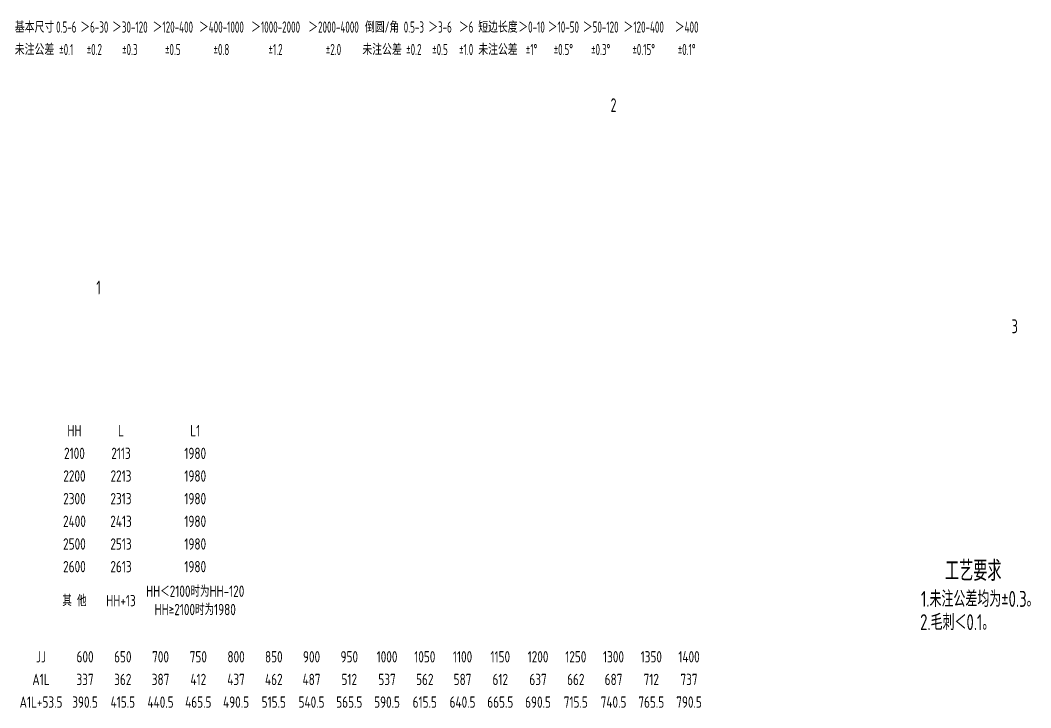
# Model space of a CAD drawing. Header units: inches. Extents: x 14216 to 120088, y -29410 to 23559.
# Drawn here: x 18913 to 21323, y 2256 to 3895 of the extents above; entities that cross this region are included whole.
import ezdxf
from ezdxf.enums import TextEntityAlignment as Align

# ---------------------------------------------------------------- set-up
doc = ezdxf.new("R2010")
doc.units = ezdxf.units.IN
doc.header["$LTSCALE"] = 0.3
doc.header["$MEASUREMENT"] = 0
doc.layers.add('2', color=2, linetype='Continuous')
doc.layers.add('2细实线', color=2, linetype='Continuous')
doc.layers.add('粗实线', color=7, linetype='Continuous', lineweight=30)
doc.styles.add('HZ', font='isocp2.shx', dxfattribs={"width": 0.7, "bigfont": 'hztxt.shx'})

msp = doc.modelspace()

# ---------------------------------------------------------------- texts
at = {"layer": '2', "color": 4, "style": 'HZ', "width": 0.7}
for s, p in [('2', (20320.746, 3676.153)), ('1', (19094.893, 3241.419)), ('3', (21277.172, 3149.036))]:
    msp.add_text(s, height=33, dxfattribs=at).set_placement(p)
at = {"layer": '2', "style": 'HZ', "width": 0.8}
for s, p in [('HH', (19042.558, 2916.717)), ('L', (19153.558, 2916.717)), ('L1', (19330.558, 2916.717)), ('2100', (19042.558, 2862.717)), ('2113', (19153.558, 2862.717)), ('1980', (19330.558, 2862.717)), ('2200', (19042.558, 2808.717)), ('2213', (19153.558, 2808.717)), ('1980', (19330.558, 2808.717)), ('2300', (19042.558, 2754.717)), ('2313', (19153.558, 2754.717)), ('1980', (19330.558, 2754.717)), ('2400', (19042.558, 2700.717)), ('2413', (19153.558, 2700.717)), ('1980', (19330.558, 2700.717)), ('2500', (19042.558, 2646.717)), ('2513', (19153.558, 2646.717)), ('1980', (19330.558, 2646.717)), ('2600', (19042.558, 2592.717)), ('2613', (19153.558, 2592.717)), ('1980', (19330.558, 2592.717)), ('HH＜2100时为HH-120', (19330.558, 2534.062)), ('其 他', (19042.558, 2511.717)), ('HH+13', (19153.558, 2511.717)), ('HH≥2100时为1980', (19330.558, 2490.446))]:
    msp.add_text(s, height=27, dxfattribs=at).set_placement(p, align=Align.MIDDLE_CENTER)
at = {"layer": '2', "color": 6, "style": 'HZ', "width": 0.75}
for s, p in [('1.未注公差均为±0.3。', (21060.947, 2496.785)), ('2.毛刺＜0.1。', (21058.8, 2441.39))]:
    msp.add_text(s, height=38, dxfattribs=at).set_placement(p)
at = {"layer": '2细实线', "linetype": 'ByBlock', "style": 'HZ', "width": 0.65}
for s, p in [('基本尺寸', (18947.425, 3878.743)), ('0.5-6', (19023.16, 3878.743)), ('＞6-30', (19089.985, 3878.743)), ('＞30-120', (19174.63, 3878.743)), ('＞120-400', (19277.095, 3878.743)), ('＞400-1000', (19392.925, 3878.743)), ('＞1000-2000', (19522.12, 3878.743)), ('＞2000-4000', (19660.225, 3878.743)), ('倒圆/角', (19776.055, 3878.743)), ('0.5-3', (19851.79, 3878.743)), ('＞3-6', (19914.16, 3878.743)), ('＞6', (19976.53, 3878.743)), ('短边长度', (20052.265, 3878.743)), ('＞0-10', (20132.455, 3878.743)), ('＞10-50', (20208.19, 3878.743)), ('＞50-120', (20297.29, 3878.743)), ('＞120-400', (20399.755, 3878.743)), ('＞400', (20502.22, 3878.743)), ('未注公差', (18947.425, 3825.283)), ('%%p0.1', (19023.16, 3825.283)), ('%%p0.2', (19089.985, 3825.283)), ('%%p0.3', (19174.63, 3825.283)), ('%%p0.5', (19277.095, 3825.283)), ('%%p0.8', (19392.925, 3825.283)), ('%%p1.2', (19522.12, 3825.283)), ('%%p2.0', (19660.225, 3825.283)), ('未注公差', (19776.055, 3825.283)), ('%%p0.2', (19851.79, 3825.283)), ('%%p0.5', (19914.16, 3825.283)), ('%%p1.0', (19976.53, 3825.283)), ('未注公差', (20052.265, 3825.283)), ('%%p1%%d', (20132.455, 3825.283)), ('%%p0.5%%d', (20208.19, 3825.283)), ('%%p0.3%%d', (20297.29, 3825.283)), ('%%p0.15%%d', (20399.755, 3825.283)), ('%%p0.1%%d', (20502.22, 3825.283))]:
    msp.add_text(s, height=26.73, dxfattribs=at).set_placement(p, align=Align.MIDDLE_CENTER)
at = {"layer": '2细实线', "style": 'HZ', "width": 0.8}
for s, p in [('JJ', (18962.875, 2377.867)), ('600', (19067.875, 2377.867)), ('650', (19157.875, 2377.867)), ('700', (19247.875, 2377.867)), ('750', (19337.875, 2377.867)), ('800', (19427.875, 2377.867)), ('850', (19517.875, 2377.867)), ('900', (19607.875, 2377.867)), ('950', (19697.875, 2377.867)), ('1000', (19787.875, 2377.867)), ('1050', (19877.875, 2377.867)), ('1100', (19967.875, 2377.867)), ('1150', (20057.875, 2377.867)), ('1200', (20147.875, 2377.867)), ('1250', (20237.875, 2377.867)), ('1300', (20327.875, 2377.867)), ('1350', (20417.875, 2377.867)), ('1400', (20507.875, 2377.867)), ('A1L', (18962.875, 2323.867)), ('337', (19067.875, 2323.867)), ('362', (19157.875, 2323.867)), ('387', (19247.875, 2323.867)), ('412', (19337.875, 2323.867)), ('437', (19427.875, 2323.867)), ('462', (19517.875, 2323.867)), ('487', (19607.875, 2323.867)), ('512', (19697.875, 2323.867)), ('537', (19787.875, 2323.867)), ('562', (19877.875, 2323.867)), ('587', (19967.875, 2323.867)), ('612', (20057.875, 2323.867)), ('637', (20147.875, 2323.867)), ('662', (20237.875, 2323.867)), ('687', (20327.875, 2323.867)), ('712', (20417.875, 2323.867)), ('737', (20507.875, 2323.867)), ('A1L+53.5', (18962.875, 2269.867)), ('390.5', (19067.875, 2269.867)), ('415.5', (19157.875, 2269.867)), ('440.5', (19247.875, 2269.867)), ('465.5', (19337.875, 2269.867)), ('490.5', (19427.875, 2269.867)), ('515.5', (19517.875, 2269.867)), ('540.5', (19607.875, 2269.867)), ('565.5', (19697.875, 2269.867)), ('590.5', (19787.875, 2269.867)), ('615.5', (19877.875, 2269.867)), ('640.5', (19967.875, 2269.867)), ('665.5', (20057.875, 2269.867)), ('690.5', (20147.875, 2269.867)), ('715.5', (20237.875, 2269.867)), ('740.5', (20327.875, 2269.867)), ('765.5', (20417.875, 2269.867)), ('790.5', (20507.875, 2269.867))]:
    msp.add_text(s, height=27, dxfattribs=at).set_placement(p, align=Align.MIDDLE_CENTER)
at = {"layer": '粗实线', "color": 3, "linetype": 'Continuous', "lineweight": -3, "style": 'HZ', "width": 0.7}
msp.add_text('工艺要求', height=48, dxfattribs=at).set_placement((21118.342, 2558.704))

doc.saveas('drawing.dxf')
